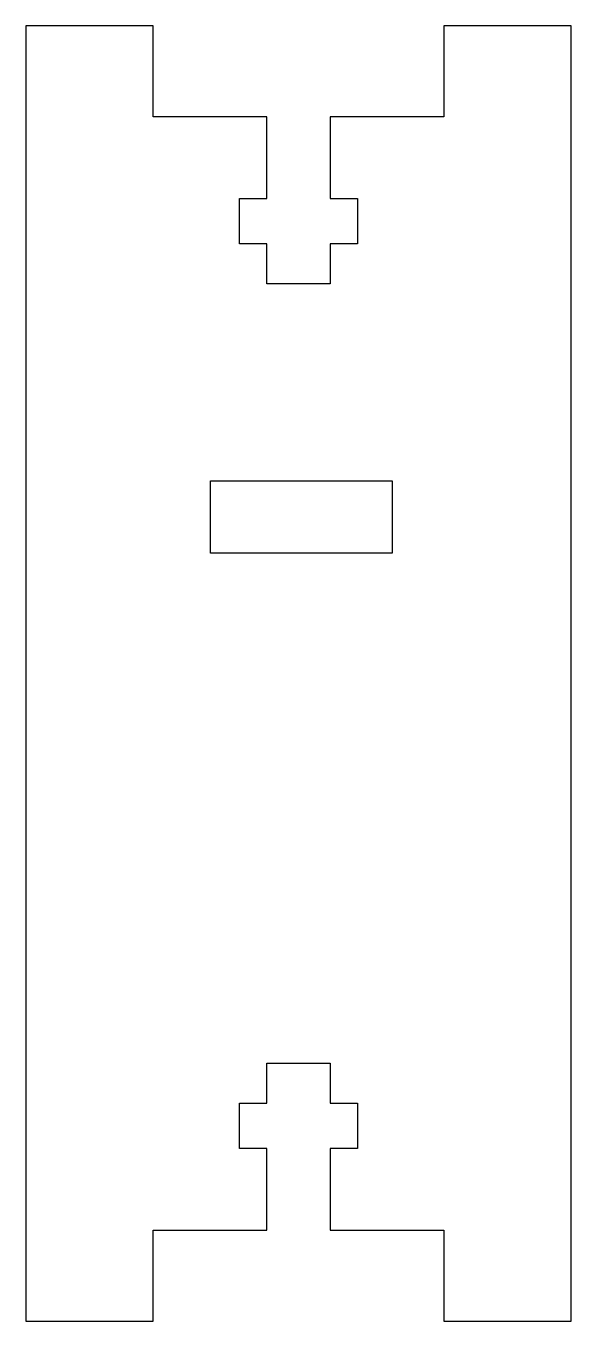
# Model space of a CAD drawing. Header units: millimetres. Extents: x -7 to 23, y -66.3 to 5.
import ezdxf

# ---------------------------------------------------------------- set-up
doc = ezdxf.new("R2010")
doc.units = ezdxf.units.MM

msp = doc.modelspace()

# ---------------------------------------------------------------- linework, layer by layer
for points in [[(9.75, 0), (9.75, -4.5), (11.25, -4.5), (11.25, -7), (9.75, -7), (9.75, -9.2), (6.25, -9.2), (6.25, -7), (4.75, -7), (4.75, -4.5), (6.25, -4.5), (6.25, 0), (0, 0), (0, 5), (-7, 5), (-7, -66.35), (0, -66.35), (0, -61.35), (6.25, -61.35), (6.25, -56.85), (4.75, -56.85), (4.75, -54.35), (6.25, -54.35), (6.25, -52.15), (9.75, -52.15), (9.75, -54.35), (11.25, -54.35), (11.25, -56.85), (9.75, -56.85), (9.75, -61.35), (16, -61.35), (16, -66.35), (23, -66.35), (23, 5), (16, 5), (16, 0)], [(13.152, -20.053), (13.152, -24.053), (3.152, -24.053), (3.152, -20.053)]]:
    msp.add_lwpolyline(points, close=True)

doc.saveas('drawing.dxf')
